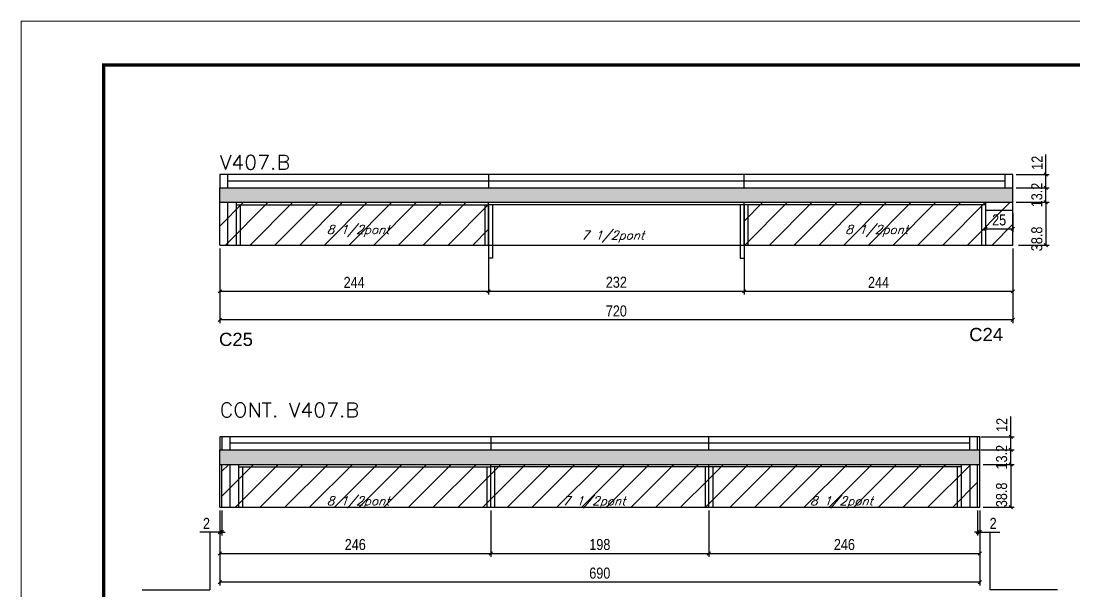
# Model space of a CAD drawing. Extents: x 137137 to 143418, y 10464 to 34486.
# Drawn here: x 141906 to 142862, y 27077 to 27594 of the extents above; entities that cross this region are included whole.
import ezdxf

# ---------------------------------------------------------------- set-up
doc = ezdxf.new("R2010")
doc.units = 0
doc.linetypes.add('DASHED', pattern=[0.75, 0.5, -0.25])
for name, color, linetype in [('5', 5, 'Continuous'), ('COTA', 241, 'Continuous'), ('NOMENCLATURA', 7, 'Continuous'), ('Painéis', 200, 'Continuous'), ('Reaproveitamento', 251, 'Continuous'), ('SARR_2.2x7', 40, 'Continuous'), ('SARR_3.5x7', 81, 'Continuous'), ('SARR_EDITAR', 141, 'Continuous'), ('texto', 7, 'Continuous')]:
    doc.layers.add(name, color=color, linetype=linetype)
for name, color, linetype, lineweight in [('Folhas', 255, 'Continuous', 9), ('SARRAFO DE PRESSAO', 251, 'DASHED', 9), ('Texto Seção', 7, 'Continuous', 15)]:
    doc.layers.add(name, color=color, linetype=linetype, lineweight=lineweight)
doc.styles.add('COTA TECNICA', font='techl___.ttf', dxfattribs={"height": 10})
doc.styles.add('REGUA-120', font='ROMANS.shx', dxfattribs={"height": 15})
doc.styles.add('Romans', font='romans.shx')
doc.styles.get("Standard").update_dxf_attribs({"font": 'arial.ttf'})
doc.dimstyles.new('PAINEL', dxfattribs={"dimtxt": 10, "dimasz": 3, "dimexe": 3, "dimexo": 3, "dimgap": 3, "dimtad": 1, "dimdec": 1, "dimzin": 12, "dimdsep": 46, "dimtxsty": 'COTA TECNICA', "dimblk1": 'OBLIQUE', "dimblk2": 'OBLIQUE', "dimsah": 1, "dimcen": 0.9, "dimclrd": 4, "dimclre": 4, "dimclrt": 240, "dimadec": 1, "dimazin": 3, "dimtfac": 1, "dimtdec": 1, "dimtmove": 0, "dimatfit": 3, "dimfxl": 1, "dimtolj": 1, "dimtzin": 12, "dimarcsym": 0})
pattern_1 = [(45, (1571.5, -4e-12), (-11.2253202, 11.2253202), [])]

# ---------------------------------------------------------------- blocks, each defined once
blk = doc.blocks.new('9999999999')
at = {"layer": 'Folhas'}
blk.add_lwpolyline([(98138.98, 34190.21), (99623.98, 34190.21), (99623.98, 35240.21), (98138.98, 35240.21)], close=True, dxfattribs=at)
at = {"layer": 'Folhas', "color": 30, "const_width": 3}
blk.add_lwpolyline([(98213.98, 34230.21), (99583.98, 34230.21), (99583.98, 35200.21), (98213.98, 35200.21)], close=True, dxfattribs=at)
blk = doc.blocks.new('_Oblique')
at = {"color": 0, "linetype": 'ByBlock', "lineweight": -2}
blk.add_line((-0.5, -0.5), (0.5, 0.5), dxfattribs=at)
blk = doc.blocks.new('*D659')
at = {"layer": 'COTA', "color": 4, "lineweight": -2, "ltscale": 25, "transparency": 16777216}
for p, q in [((142086.17, 27388.08), (142086.17, 27320.12)), ((142806.17, 27388.08), (142806.17, 27320.12)), ((142806.17, 27323.12), (142086.17, 27323.12))]:
    blk.add_line(p, q, dxfattribs=at)
at = {"layer": 'Defpoints', "color": 0, "ltscale": 25, "transparency": 16777216}
for p in [(142086.17, 27391.08), (142806.17, 27391.08), (142086.17, 27323.12)]:
    blk.add_point(p, dxfattribs=at)
at = {"layer": 'COTA', "color": 4, "lineweight": -2, "ltscale": 25, "transparency": 16777216, "xscale": 3, "yscale": 3, "zscale": 3, "rotation": 180}
blk.add_blockref('_Oblique', (142086.17, 27323.12), dxfattribs=at)
at = {"layer": 'COTA', "color": 4, "lineweight": -2, "ltscale": 25, "transparency": 16777216, "xscale": 3, "yscale": 3, "zscale": 3}
blk.add_blockref('_Oblique', (142806.17, 27323.12), dxfattribs=at)
at = {"layer": 'COTA', "color": 240, "ltscale": 25, "transparency": 16777216, "insert": (142446.17, 27331.22), "char_height": 10, "attachment_point": 5, "style": 'COTA TECNICA'}
blk.add_mtext('\\A1;720', dxfattribs=at)
blk = doc.blocks.new('*D660')
at = {"layer": 'COTA', "color": 4, "lineweight": -2, "ltscale": 25, "transparency": 16777216}
for p, q in [((142086.17, 27388.08), (142086.17, 27346.11)), ((142330.17, 27388.08), (142330.17, 27346.11)), ((142086.17, 27349.11), (142330.17, 27349.11))]:
    blk.add_line(p, q, dxfattribs=at)
at = {"layer": 'Defpoints', "color": 0, "ltscale": 25, "transparency": 16777216}
for p in [(142086.17, 27391.08), (142330.17, 27391.08), (142330.17, 27349.11)]:
    blk.add_point(p, dxfattribs=at)
at = {"layer": 'COTA', "color": 4, "lineweight": -2, "ltscale": 25, "transparency": 16777216, "xscale": 3, "yscale": 3, "zscale": 3, "rotation": 180}
blk.add_blockref('_Oblique', (142086.17, 27349.11), dxfattribs=at)
at = {"layer": 'COTA', "color": 4, "lineweight": -2, "ltscale": 25, "transparency": 16777216, "xscale": 3, "yscale": 3, "zscale": 3}
blk.add_blockref('_Oblique', (142330.17, 27349.11), dxfattribs=at)
at = {"layer": 'COTA', "color": 240, "ltscale": 25, "transparency": 16777216, "insert": (142208.17, 27357.18), "char_height": 10, "attachment_point": 5, "style": 'COTA TECNICA'}
blk.add_mtext('\\A1;244', dxfattribs=at)
blk = doc.blocks.new('*D661')
at = {"layer": 'COTA', "color": 4, "lineweight": -2, "ltscale": 25, "transparency": 16777216}
for p, q in [((142330.17, 27388.08), (142330.17, 27346.11)), ((142562.17, 27388.08), (142562.17, 27346.11)), ((142330.17, 27349.11), (142562.17, 27349.11))]:
    blk.add_line(p, q, dxfattribs=at)
at = {"layer": 'Defpoints', "color": 0, "ltscale": 25, "transparency": 16777216}
for p in [(142330.17, 27391.08), (142562.17, 27391.08), (142562.17, 27349.11)]:
    blk.add_point(p, dxfattribs=at)
at = {"layer": 'COTA', "color": 4, "lineweight": -2, "ltscale": 25, "transparency": 16777216, "xscale": 3, "yscale": 3, "zscale": 3, "rotation": 180}
blk.add_blockref('_Oblique', (142330.17, 27349.11), dxfattribs=at)
at = {"layer": 'COTA', "color": 4, "lineweight": -2, "ltscale": 25, "transparency": 16777216, "xscale": 3, "yscale": 3, "zscale": 3}
blk.add_blockref('_Oblique', (142562.17, 27349.11), dxfattribs=at)
at = {"layer": 'COTA', "color": 240, "ltscale": 25, "transparency": 16777216, "insert": (142446.17, 27357.33), "char_height": 10, "attachment_point": 5, "style": 'COTA TECNICA'}
blk.add_mtext('\\A1;232', dxfattribs=at)
blk = doc.blocks.new('*D662')
at = {"layer": 'COTA', "color": 4, "lineweight": -2, "ltscale": 25, "transparency": 16777216}
for p, q in [((142562.17, 27388.08), (142562.17, 27346.11)), ((142806.17, 27388.08), (142806.17, 27346.11)), ((142562.17, 27349.11), (142806.17, 27349.11))]:
    blk.add_line(p, q, dxfattribs=at)
at = {"layer": 'Defpoints', "color": 0, "ltscale": 25, "transparency": 16777216}
for p in [(142562.17, 27391.08), (142806.17, 27391.08), (142806.17, 27349.11)]:
    blk.add_point(p, dxfattribs=at)
at = {"layer": 'COTA', "color": 4, "lineweight": -2, "ltscale": 25, "transparency": 16777216, "xscale": 3, "yscale": 3, "zscale": 3, "rotation": 180}
blk.add_blockref('_Oblique', (142562.17, 27349.11), dxfattribs=at)
at = {"layer": 'COTA', "color": 4, "lineweight": -2, "ltscale": 25, "transparency": 16777216, "xscale": 3, "yscale": 3, "zscale": 3}
blk.add_blockref('_Oblique', (142806.17, 27349.11), dxfattribs=at)
at = {"layer": 'COTA', "color": 240, "ltscale": 25, "transparency": 16777216, "insert": (142684.17, 27357.18), "char_height": 10, "attachment_point": 5, "style": 'COTA TECNICA'}
blk.add_mtext('\\A1;244', dxfattribs=at)
blk = doc.blocks.new('*D663')
at = {"layer": 'COTA', "color": 4, "lineweight": -2, "ltscale": 25, "transparency": 16777216}
for p, q in [((142809.17, 27429.88), (142839.17, 27429.88)), ((142836.17, 27429.88), (142836.17, 27391.08)), ((142811.17, 27391.08), (142839.17, 27391.08))]:
    blk.add_line(p, q, dxfattribs=at)
at = {"layer": 'Defpoints', "color": 0, "ltscale": 25, "transparency": 16777216}
for p in [(142806.17, 27429.88), (142808.17, 27391.08), (142836.17, 27391.08)]:
    blk.add_point(p, dxfattribs=at)
at = {"layer": 'COTA', "color": 4, "lineweight": -2, "ltscale": 25, "transparency": 16777216, "xscale": 3, "yscale": 3, "zscale": 3}
for p, rotation in [((142836.17, 27429.88), 90), ((142836.17, 27391.08), 270)]:
    blk.add_blockref('_Oblique', p, dxfattribs=dict(at, rotation=rotation))
at = {"layer": 'COTA', "color": 240, "ltscale": 25, "transparency": 16777216, "insert": (142827.92, 27396.67), "char_height": 10, "attachment_point": 5, "rotation": 90, "style": 'COTA TECNICA'}
blk.add_mtext('\\A1;38.8', dxfattribs=at)
blk = doc.blocks.new('*D664')
at = {"layer": 'COTA', "color": 4, "lineweight": -2, "ltscale": 25, "transparency": 16777216}
for p, q in [((142809.17, 27443.08), (142839.17, 27443.08)), ((142836.17, 27429.88), (142836.17, 27443.08)), ((142809.17, 27429.88), (142839.17, 27429.88))]:
    blk.add_line(p, q, dxfattribs=at)
at = {"layer": 'Defpoints', "color": 0, "ltscale": 25, "transparency": 16777216}
for p in [(142806.17, 27443.08), (142836.17, 27443.08), (142806.17, 27429.88)]:
    blk.add_point(p, dxfattribs=at)
at = {"layer": 'COTA', "color": 4, "lineweight": -2, "ltscale": 25, "transparency": 16777216, "xscale": 3, "yscale": 3, "zscale": 3}
for p, rotation in [((142836.17, 27443.08), 90), ((142836.17, 27429.88), 270)]:
    blk.add_blockref('_Oblique', p, dxfattribs=dict(at, rotation=rotation))
at = {"layer": 'COTA', "color": 240, "ltscale": 25, "transparency": 16777216, "insert": (142827.95, 27436.48), "char_height": 10, "attachment_point": 5, "rotation": 90, "style": 'COTA TECNICA'}
blk.add_mtext('\\A1;13.2', dxfattribs=at)
blk = doc.blocks.new('*D666')
at = {"layer": 'COTA', "color": 4, "lineweight": -2, "ltscale": 25, "transparency": 16777216}
for p, q in [((142086.17, 27150.19), (142086.17, 27082.23)), ((142776.17, 27150.19), (142776.17, 27082.23)), ((142776.17, 27085.23), (142086.17, 27085.23))]:
    blk.add_line(p, q, dxfattribs=at)
at = {"layer": 'Defpoints', "color": 0, "ltscale": 25, "transparency": 16777216}
for p in [(142086.17, 27153.19), (142776.17, 27153.19), (142086.17, 27085.23)]:
    blk.add_point(p, dxfattribs=at)
at = {"layer": 'COTA', "color": 4, "lineweight": -2, "ltscale": 25, "transparency": 16777216, "xscale": 3, "yscale": 3, "zscale": 3, "rotation": 180}
blk.add_blockref('_Oblique', (142086.17, 27085.23), dxfattribs=at)
at = {"layer": 'COTA', "color": 4, "lineweight": -2, "ltscale": 25, "transparency": 16777216, "xscale": 3, "yscale": 3, "zscale": 3}
blk.add_blockref('_Oblique', (142776.17, 27085.23), dxfattribs=at)
at = {"layer": 'COTA', "color": 240, "ltscale": 25, "transparency": 16777216, "insert": (142431.17, 27093.36), "char_height": 10, "attachment_point": 5, "style": 'COTA TECNICA'}
blk.add_mtext('\\A1;690', dxfattribs=at)
blk = doc.blocks.new('*D644')
at = {"layer": 'COTA', "color": 4, "lineweight": -2, "ltscale": 25, "transparency": 16777216}
for p, q in [((142086.17, 27150.19), (142086.17, 27108.21)), ((142332.17, 27150.19), (142332.17, 27108.21)), ((142086.17, 27111.21), (142332.17, 27111.21))]:
    blk.add_line(p, q, dxfattribs=at)
at = {"layer": 'Defpoints', "color": 0, "ltscale": 25, "transparency": 16777216}
for p in [(142086.17, 27153.19), (142332.17, 27153.19), (142332.17, 27111.21)]:
    blk.add_point(p, dxfattribs=at)
at = {"layer": 'COTA', "color": 4, "lineweight": -2, "ltscale": 25, "transparency": 16777216, "xscale": 3, "yscale": 3, "zscale": 3, "rotation": 180}
blk.add_blockref('_Oblique', (142086.17, 27111.21), dxfattribs=at)
at = {"layer": 'COTA', "color": 4, "lineweight": -2, "ltscale": 25, "transparency": 16777216, "xscale": 3, "yscale": 3, "zscale": 3}
blk.add_blockref('_Oblique', (142332.17, 27111.21), dxfattribs=at)
at = {"layer": 'COTA', "color": 240, "ltscale": 25, "transparency": 16777216, "insert": (142209.17, 27119.32), "char_height": 10, "attachment_point": 5, "style": 'COTA TECNICA'}
blk.add_mtext('\\A1;246', dxfattribs=at)
blk = doc.blocks.new('*D645')
at = {"layer": 'COTA', "color": 4, "lineweight": -2, "ltscale": 25, "transparency": 16777216}
for p, q in [((142332.17, 27150.19), (142332.17, 27108.21)), ((142530.17, 27150.19), (142530.17, 27108.21)), ((142332.17, 27111.21), (142530.17, 27111.21))]:
    blk.add_line(p, q, dxfattribs=at)
at = {"layer": 'Defpoints', "color": 0, "ltscale": 25, "transparency": 16777216}
for p in [(142332.17, 27153.19), (142530.17, 27153.19), (142530.17, 27111.21)]:
    blk.add_point(p, dxfattribs=at)
at = {"layer": 'COTA', "color": 4, "lineweight": -2, "ltscale": 25, "transparency": 16777216, "xscale": 3, "yscale": 3, "zscale": 3, "rotation": 180}
blk.add_blockref('_Oblique', (142332.17, 27111.21), dxfattribs=at)
at = {"layer": 'COTA', "color": 4, "lineweight": -2, "ltscale": 25, "transparency": 16777216, "xscale": 3, "yscale": 3, "zscale": 3}
blk.add_blockref('_Oblique', (142530.17, 27111.21), dxfattribs=at)
at = {"layer": 'COTA', "color": 240, "ltscale": 25, "transparency": 16777216, "insert": (142431.17, 27119.32), "char_height": 10, "attachment_point": 5, "style": 'COTA TECNICA'}
blk.add_mtext('\\A1;198', dxfattribs=at)
blk = doc.blocks.new('*D646')
at = {"layer": 'COTA', "color": 4, "lineweight": -2, "ltscale": 25, "transparency": 16777216}
for p, q in [((142530.17, 27150.19), (142530.17, 27108.21)), ((142776.17, 27150.19), (142776.17, 27108.21)), ((142530.17, 27111.21), (142776.17, 27111.21))]:
    blk.add_line(p, q, dxfattribs=at)
at = {"layer": 'Defpoints', "color": 0, "ltscale": 25, "transparency": 16777216}
for p in [(142530.17, 27153.19), (142776.17, 27153.19), (142776.17, 27111.21)]:
    blk.add_point(p, dxfattribs=at)
at = {"layer": 'COTA', "color": 4, "lineweight": -2, "ltscale": 25, "transparency": 16777216, "xscale": 3, "yscale": 3, "zscale": 3, "rotation": 180}
blk.add_blockref('_Oblique', (142530.17, 27111.21), dxfattribs=at)
at = {"layer": 'COTA', "color": 4, "lineweight": -2, "ltscale": 25, "transparency": 16777216, "xscale": 3, "yscale": 3, "zscale": 3}
blk.add_blockref('_Oblique', (142776.17, 27111.21), dxfattribs=at)
at = {"layer": 'COTA', "color": 240, "ltscale": 25, "transparency": 16777216, "insert": (142653.17, 27119.32), "char_height": 10, "attachment_point": 5, "style": 'COTA TECNICA'}
blk.add_mtext('\\A1;246', dxfattribs=at)
blk = doc.blocks.new('*D647')
at = {"layer": 'COTA', "color": 4, "lineweight": -2, "ltscale": 25, "transparency": 16777216}
for p, q in [((142779.17, 27191.99), (142807.17, 27191.99)), ((142804.17, 27191.99), (142804.17, 27153.19)), ((142779.17, 27153.19), (142807.17, 27153.19))]:
    blk.add_line(p, q, dxfattribs=at)
at = {"layer": 'Defpoints', "color": 0, "ltscale": 25, "transparency": 16777216}
for p in [(142776.17, 27191.99), (142776.17, 27153.19), (142804.17, 27153.19)]:
    blk.add_point(p, dxfattribs=at)
at = {"layer": 'COTA', "color": 4, "lineweight": -2, "ltscale": 25, "transparency": 16777216, "xscale": 3, "yscale": 3, "zscale": 3}
for p, rotation in [((142804.17, 27191.99), 90), ((142804.17, 27153.19), 270)]:
    blk.add_blockref('_Oblique', p, dxfattribs=dict(at, rotation=rotation))
at = {"layer": 'COTA', "color": 240, "ltscale": 25, "transparency": 16777216, "insert": (142795.92, 27164.42), "char_height": 10, "attachment_point": 5, "rotation": 90, "style": 'COTA TECNICA'}
blk.add_mtext('\\A1;38.8', dxfattribs=at)
blk = doc.blocks.new('*D648')
at = {"layer": 'COTA', "color": 4, "lineweight": -2, "ltscale": 25, "transparency": 16777216}
for p, q in [((142779.17, 27205.19), (142807.17, 27205.19)), ((142804.17, 27191.99), (142804.17, 27205.19)), ((142779.17, 27191.99), (142807.17, 27191.99))]:
    blk.add_line(p, q, dxfattribs=at)
at = {"layer": 'Defpoints', "color": 0, "ltscale": 25, "transparency": 16777216}
for p in [(142776.17, 27205.19), (142804.17, 27205.19), (142776.17, 27191.99)]:
    blk.add_point(p, dxfattribs=at)
at = {"layer": 'COTA', "color": 4, "lineweight": -2, "ltscale": 25, "transparency": 16777216, "xscale": 3, "yscale": 3, "zscale": 3}
for p, rotation in [((142804.17, 27205.19), 90), ((142804.17, 27191.99), 270)]:
    blk.add_blockref('_Oblique', p, dxfattribs=dict(at, rotation=rotation))
at = {"layer": 'COTA', "color": 240, "ltscale": 25, "transparency": 16777216, "insert": (142795.95, 27198.59), "char_height": 10, "attachment_point": 5, "rotation": 90, "style": 'COTA TECNICA'}
blk.add_mtext('\\A1;13.2', dxfattribs=at)
blk = doc.blocks.new('*D649')
at = {"layer": 'COTA', "color": 4, "lineweight": -2, "ltscale": 25, "transparency": 16777216}
for p, q in [((142774.17, 27150.19), (142774.17, 27127.56)), ((142776.17, 27150.19), (142776.17, 27127.56)), ((142774.17, 27130.56), (142771.17, 27130.56)), ((142774.17, 27130.56), (142776.17, 27130.56)), ((142776.17, 27130.56), (142794.28, 27130.56))]:
    blk.add_line(p, q, dxfattribs=at)
at = {"layer": 'Defpoints', "color": 0, "ltscale": 25, "transparency": 16777216}
for p in [(142774.17, 27153.19), (142776.17, 27153.19), (142776.17, 27130.56)]:
    blk.add_point(p, dxfattribs=at)
at = {"layer": 'COTA', "color": 4, "lineweight": -2, "ltscale": 25, "transparency": 16777216, "xscale": 3, "yscale": 3, "zscale": 3}
blk.add_blockref('_Oblique', (142774.17, 27130.56), dxfattribs=at)
at = {"layer": 'COTA', "color": 4, "lineweight": -2, "ltscale": 25, "transparency": 16777216, "xscale": 3, "yscale": 3, "zscale": 3, "rotation": 180}
blk.add_blockref('_Oblique', (142776.17, 27130.56), dxfattribs=at)
at = {"layer": 'COTA', "color": 240, "ltscale": 25, "transparency": 16777216, "insert": (142788.23, 27138.56), "char_height": 10, "attachment_point": 5, "style": 'COTA TECNICA'}
blk.add_mtext('\\A1;2', dxfattribs=at)
blk = doc.blocks.new('*D650')
at = {"layer": 'COTA', "color": 4, "lineweight": -2, "ltscale": 25, "transparency": 16777216}
for p, q in [((142086.17, 27150.19), (142086.17, 27127.56)), ((142088.17, 27150.19), (142088.17, 27127.56)), ((142086.17, 27130.56), (142068.06, 27130.56)), ((142088.17, 27130.56), (142086.17, 27130.56)), ((142088.17, 27130.56), (142091.17, 27130.56))]:
    blk.add_line(p, q, dxfattribs=at)
at = {"layer": 'Defpoints', "color": 0, "ltscale": 25, "transparency": 16777216}
for p in [(142086.17, 27153.19), (142088.17, 27153.19), (142086.17, 27130.56)]:
    blk.add_point(p, dxfattribs=at)
at = {"layer": 'COTA', "color": 4, "lineweight": -2, "ltscale": 25, "transparency": 16777216, "xscale": 3, "yscale": 3, "zscale": 3}
blk.add_blockref('_Oblique', (142086.17, 27130.56), dxfattribs=at)
at = {"layer": 'COTA', "color": 4, "lineweight": -2, "ltscale": 25, "transparency": 16777216, "xscale": 3, "yscale": 3, "zscale": 3, "rotation": 180}
blk.add_blockref('_Oblique', (142088.17, 27130.56), dxfattribs=at)
at = {"layer": 'COTA', "color": 240, "ltscale": 25, "transparency": 16777216, "insert": (142074.12, 27138.56), "char_height": 10, "attachment_point": 5, "style": 'COTA TECNICA'}
blk.add_mtext('\\A1;2', dxfattribs=at)
blk = doc.blocks.new('*D1076')
at = {"layer": 'COTA', "color": 4, "lineweight": -2, "ltscale": 25, "transparency": 16777216}
for p, q in [((142781.17, 27419.88), (142781.17, 27402.75)), ((142806.17, 27419.88), (142806.17, 27402.75)), ((142781.17, 27405.75), (142806.17, 27405.75))]:
    blk.add_line(p, q, dxfattribs=at)
at = {"layer": 'Defpoints', "color": 0, "ltscale": 25, "transparency": 16777216}
for p in [(142781.17, 27422.88), (142806.17, 27422.88), (142806.17, 27405.75)]:
    blk.add_point(p, dxfattribs=at)
at = {"layer": 'COTA', "color": 4, "lineweight": -2, "ltscale": 25, "transparency": 16777216, "xscale": 3, "yscale": 3, "zscale": 3, "rotation": 180}
blk.add_blockref('_Oblique', (142781.17, 27405.75), dxfattribs=at)
at = {"layer": 'COTA', "color": 4, "lineweight": -2, "ltscale": 25, "transparency": 16777216, "xscale": 3, "yscale": 3, "zscale": 3}
blk.add_blockref('_Oblique', (142806.17, 27405.75), dxfattribs=at)
at = {"layer": 'COTA', "color": 240, "ltscale": 25, "transparency": 16777216, "insert": (142793.67, 27413.86), "char_height": 10, "attachment_point": 5, "style": 'COTA TECNICA'}
blk.add_mtext('\\A1;25', dxfattribs=at)
blk = doc.blocks.new('*D1077')
at = {"layer": 'COTA', "color": 4, "lineweight": -2, "ltscale": 25, "transparency": 16777216}
for p, q in [((142836.17, 27455.08), (142836.17, 27473.39)), ((142809.17, 27455.08), (142839.17, 27455.08)), ((142836.17, 27443.08), (142836.17, 27455.08)), ((142809.17, 27443.08), (142839.17, 27443.08))]:
    blk.add_line(p, q, dxfattribs=at)
at = {"layer": 'Defpoints', "color": 0, "ltscale": 25, "transparency": 16777216}
for p in [(142806.17, 27455.08), (142836.17, 27455.08), (142806.17, 27443.08)]:
    blk.add_point(p, dxfattribs=at)
at = {"layer": 'COTA', "color": 4, "lineweight": -2, "ltscale": 25, "transparency": 16777216, "xscale": 3, "yscale": 3, "zscale": 3}
for p, rotation in [((142836.17, 27455.08), 90), ((142836.17, 27443.08), 270)]:
    blk.add_blockref('_Oblique', p, dxfattribs=dict(at, rotation=rotation))
at = {"layer": 'COTA', "color": 240, "ltscale": 25, "transparency": 16777216, "insert": (142828.11, 27465.74), "char_height": 10, "attachment_point": 5, "rotation": 90, "style": 'COTA TECNICA'}
blk.add_mtext('\\A1;12', dxfattribs=at)
blk = doc.blocks.new('*D1078')
at = {"layer": 'COTA', "color": 4, "lineweight": -2, "ltscale": 25, "transparency": 16777216}
for p, q in [((142804.17, 27217.19), (142804.17, 27235.5)), ((142777.17, 27217.19), (142807.17, 27217.19)), ((142804.17, 27205.19), (142804.17, 27217.19)), ((142777.17, 27205.19), (142807.17, 27205.19))]:
    blk.add_line(p, q, dxfattribs=at)
at = {"layer": 'Defpoints', "color": 0, "ltscale": 25, "transparency": 16777216}
for p in [(142774.17, 27217.19), (142804.17, 27217.19), (142774.17, 27205.19)]:
    blk.add_point(p, dxfattribs=at)
at = {"layer": 'COTA', "color": 4, "lineweight": -2, "ltscale": 25, "transparency": 16777216, "xscale": 3, "yscale": 3, "zscale": 3}
for p, rotation in [((142804.17, 27217.19), 90), ((142804.17, 27205.19), 270)]:
    blk.add_blockref('_Oblique', p, dxfattribs=dict(at, rotation=rotation))
at = {"layer": 'COTA', "color": 240, "ltscale": 25, "transparency": 16777216, "insert": (142796.11, 27227.84), "char_height": 10, "attachment_point": 5, "rotation": 90, "style": 'COTA TECNICA'}
blk.add_mtext('\\A1;12', dxfattribs=at)

msp = doc.modelspace()

# ---------------------------------------------------------------- hatches: boundary and pattern name
at = {"layer": 'COTA', "linetype": 'ByBlock'}
h = msp.add_hatch(dxfattribs=at)
h.set_pattern_fill('AR-CONC', color=256, scale=0.03)
h.set_pattern_definition([(50, (2834.681, -5749.542), (5.46554007, -0.47817257), [0.5715, -6.2865]), (355, (2834.681, -5749.542), (-1.05730264, 5.73170536), [0.4572, -5.02921753]), (100.4514447, (2835.1366, -5749.582), (4.40823741, 5.25353256), [0.48570026, -5.34270734]), (46.1842, (2834.681, -5748.018), (8.13237123, -1.26126984), [0.85725, -9.42975]), (96.6355576, (2835.359, -5748.123), (7.122124, 7.42278374), [0.7285507, -8.01406824]), (351.184151, (2834.681, -5748.018), (7.122124, 7.42278374), [0.685799, -7.54379196]), (21, (2835.443, -5748.399), (4.54843174, -3.06795595), [0.5715, -6.2865]), (326, (2835.443, -5748.399), (1.85406085, 5.52563898), [0.4572, -5.0292]), (71.451445, (2835.822, -5748.655), (6.40249258, 2.45768307), [0.48570026, -5.34269813]), (37.5, (2834.6812, -5749.5421), (0.092658098, 2.536651166), [0, -4.96824, 0, -5.1054, 0, -5.04825]), (7.5, (2834.6812, -5749.542), (2.004589875, 3.005417245), [0, -2.91084, 0, -4.85394, 0, -1.92405]), (327.5, (2832.982, -5749.5421), (4.067717855, -0.17186232), [0, -1.905, 0, -5.9436, 0, -7.8867]), (317.5, (2832.22, -5749.542), (4.44387544, 0.76279473), [0, -2.4765, 0, -3.94716, 0, -5.6007])])
h.paths.add_polyline_path([(142806.17, 27429.88), (142806.17, 27443.08), (142086.17, 27443.08), (142086.17, 27429.88)])
h = msp.add_hatch(dxfattribs=at)
h.set_pattern_fill('AR-CONC', color=256, scale=0.03)
h.set_pattern_definition([(50, (2834.681, -5987.4364), (5.46554007, -0.47817257), [0.5715, -6.2865]), (355, (2834.681, -5987.4364), (-1.05730264, 5.73170536), [0.4572, -5.02921753]), (100.4514447, (2835.1366, -5987.476), (4.40823741, 5.25353256), [0.48570026, -5.34270734]), (46.1842, (2834.681, -5985.9124), (8.13237123, -1.26126984), [0.85725, -9.42975]), (96.6355576, (2835.359, -5986.0175), (7.122124, 7.42278374), [0.7285507, -8.01406824]), (351.184151, (2834.681, -5985.912), (7.122124, 7.42278374), [0.685799, -7.54379196]), (21, (2835.443, -5986.2934), (4.54843174, -3.06795595), [0.5715, -6.2865]), (326, (2835.443, -5986.2934), (1.85406085, 5.52563898), [0.4572, -5.0292]), (71.451445, (2835.822, -5986.549), (6.40249258, 2.45768307), [0.48570026, -5.34269813]), (37.5, (2834.6812, -5987.4364), (0.092658098, 2.536651166), [0, -4.96824, 0, -5.1054, 0, -5.04825]), (7.5, (2834.6812, -5987.4364), (2.004589875, 3.005417245), [0, -2.91084, 0, -4.85394, 0, -1.92405]), (327.5, (2832.982, -5987.4364), (4.067717855, -0.17186232), [0, -1.905, 0, -5.9436, 0, -7.8867]), (317.5, (2832.22, -5987.4364), (4.44387544, 0.76279473), [0, -2.4765, 0, -3.94716, 0, -5.6007])])
h.paths.add_polyline_path([(142776.17, 27191.99), (142776.17, 27205.19), (142086.17, 27205.19), (142086.17, 27191.99)])
at = {"layer": 'Reaproveitamento', "ltscale": 25}
h = msp.add_hatch(dxfattribs=at)
h.set_pattern_fill('ANSI31', color=256, scale=5)
h.set_pattern_definition(pattern_1)
h.paths.add_polyline_path([(142086.17, 27429.88), (142086.17, 27391.08), (142330.17, 27391.08), (142330.17, 27429.88)])
h.paths.add_polyline_path([(142175.42, 27395.86), (142243.03, 27395.86), (142248.53, 27411.83), (142180.91, 27411.83)], flags=24)
h = msp.add_hatch(dxfattribs=at)
h.set_pattern_fill('ANSI31', color=256, scale=5)
h.set_pattern_definition(pattern_1)
h.paths.add_polyline_path([(142562.17, 27429.88), (142562.17, 27391.08), (142806.17, 27391.08), (142806.17, 27429.88)])
h.paths.add_polyline_path([(142783.41, 27404.04), (142804.68, 27404.04), (142804.68, 27424.63), (142783.41, 27424.63)], flags=24)
h.paths.add_polyline_path([(142646.16, 27395.86), (142713.78, 27395.86), (142719.28, 27411.83), (142651.66, 27411.83)], flags=24)
h = msp.add_hatch(dxfattribs=at)
h.set_pattern_fill('ANSI31', color=256, scale=5)
h.set_pattern_definition(pattern_1)
h.paths.add_polyline_path([(142088.17, 27191.99), (142088.17, 27153.19), (142332.17, 27153.19), (142332.17, 27191.99)])
h.paths.add_polyline_path([(142175.42, 27149.65), (142243.03, 27149.65), (142248.53, 27165.62), (142180.91, 27165.62)], flags=9)
h = msp.add_hatch(dxfattribs=at)
h.set_pattern_fill('ANSI31', color=256, scale=5)
h.set_pattern_definition(pattern_1)
h.paths.add_polyline_path([(142530.17, 27191.99), (142332.17, 27191.99), (142332.17, 27153.19), (142530.17, 27153.19)])
h = msp.add_hatch(dxfattribs=at)
h.set_pattern_fill('ANSI31', color=256, scale=5)
h.set_pattern_definition(pattern_1)
h.paths.add_polyline_path([(142774.17, 27191.99), (142530.17, 27191.99), (142530.17, 27153.19), (142774.17, 27153.19)])

# ---------------------------------------------------------------- linework, layer by layer
at = {"layer": 'COTA', "linetype": 'ByBlock'}
for p, q in [((142086.17, 27443.08), (142806.17, 27443.08)), ((142086.17, 27429.88), (142086.17, 27443.08)), ((142806.17, 27429.88), (142806.17, 27443.08)), ((142086.17, 27205.19), (142776.17, 27205.19)), ((142086.17, 27191.99), (142086.17, 27205.19)), ((142776.17, 27191.99), (142776.17, 27205.19))]:
    msp.add_line(p, q, dxfattribs=at)
at = {"layer": 'NOMENCLATURA', "linetype": 'Continuous'}
for p, q in [((142077.12, 27130.56), (142077.12, 27078.15)), ((142785.23, 27130.56), (142785.23, 27078.15)), ((142015.63, 27078.15), (142077.12, 27078.15)), ((142846.72, 27078.15), (142785.23, 27078.15))]:
    msp.add_line(p, q, dxfattribs=at)
at = {"layer": 'Painéis', "ltscale": 25}
for p, q in [((142806.17, 27455.08), (142086.17, 27455.08)), ((142086.17, 27455.08), (142086.17, 27443.08)), ((142330.17, 27455.08), (142330.17, 27443.08)), ((142562.17, 27443.08), (142562.17, 27455.08)), ((142806.17, 27443.08), (142806.17, 27455.08)), ((142086.17, 27443.08), (142806.17, 27443.08)), ((142086.17, 27391.08), (142086.17, 27429.88)), ((142330.17, 27391.08), (142330.17, 27429.88)), ((142562.17, 27391.08), (142562.17, 27429.88)), ((142806.17, 27391.08), (142806.17, 27429.88)), ((142776.17, 27217.19), (142086.17, 27217.19)), ((142086.17, 27217.19), (142086.17, 27205.19)), ((142088.17, 27217.19), (142088.17, 27205.19)), ((142332.17, 27217.19), (142332.17, 27205.19)), ((142530.17, 27205.19), (142530.17, 27217.19)), ((142774.17, 27205.19), (142774.17, 27217.19)), ((142776.17, 27205.19), (142776.17, 27217.19)), ((142086.17, 27205.19), (142776.17, 27205.19)), ((142086.17, 27153.19), (142086.17, 27191.99)), ((142088.17, 27153.19), (142088.17, 27191.99)), ((142332.17, 27153.19), (142332.17, 27191.99)), ((142530.17, 27153.19), (142530.17, 27191.99)), ((142774.17, 27153.19), (142774.17, 27191.99)), ((142776.17, 27153.19), (142776.17, 27191.99))]:
    msp.add_line(p, q, dxfattribs=at)
at = {"layer": 'Painéis'}
for p, q in [((142086.17, 27429.88), (142806.17, 27429.88)), ((142086.17, 27391.08), (142806.17, 27391.08)), ((142086.17, 27191.99), (142776.17, 27191.99)), ((142086.17, 27153.19), (142776.17, 27153.19))]:
    msp.add_line(p, q, dxfattribs=at)
at = {"layer": 'SARR_2.2x7', "linetype": 'Continuous'}
for p, q in [((142093.17, 27455.08), (142093.17, 27443.08)), ((142799.17, 27443.08), (142799.17, 27455.08)), ((142093.17, 27429.88), (142093.17, 27391.08)), ((142101.17, 27427.68), (142330.17, 27427.68)), ((142562.17, 27427.68), (142330.17, 27427.68)), ((142781.17, 27427.68), (142562.17, 27427.68)), ((142781.17, 27422.88), (142806.17, 27422.88)), ((142095.17, 27217.19), (142095.17, 27205.19)), ((142767.17, 27205.19), (142767.17, 27217.19)), ((142095.17, 27191.99), (142095.17, 27153.19)), ((142767.17, 27191.99), (142767.17, 27153.19)), ((142103.17, 27189.79), (142332.17, 27189.79)), ((142530.17, 27189.79), (142332.17, 27189.79)), ((142759.17, 27189.79), (142530.17, 27189.79))]:
    msp.add_line(p, q, dxfattribs=at)
at = {"layer": 'SARR_3.5x7'}
for p, q in [((142101.17, 27429.88), (142101.17, 27391.08)), ((142104.67, 27427.68), (142104.67, 27391.08)), ((142326.67, 27427.68), (142326.67, 27391.08)), ((142330.17, 27427.68), (142330.17, 27379.08)), ((142333.67, 27427.68), (142333.67, 27379.08)), ((142558.67, 27427.68), (142558.67, 27379.08)), ((142562.17, 27427.68), (142562.17, 27379.08)), ((142565.67, 27427.68), (142565.67, 27391.08)), ((142777.67, 27427.68), (142777.67, 27391.08)), ((142781.17, 27429.88), (142781.17, 27391.08)), ((142333.67, 27379.08), (142330.17, 27379.08)), ((142558.67, 27379.08), (142562.17, 27379.08)), ((142103.17, 27191.99), (142103.17, 27153.19)), ((142759.17, 27191.99), (142759.17, 27153.19)), ((142106.67, 27189.79), (142106.67, 27153.19)), ((142328.67, 27189.79), (142328.67, 27153.19)), ((142335.67, 27189.79), (142335.67, 27153.19)), ((142526.67, 27189.79), (142526.67, 27153.19)), ((142533.67, 27189.79), (142533.67, 27153.19)), ((142755.67, 27189.79), (142755.67, 27153.19))]:
    msp.add_line(p, q, dxfattribs=at)
at = {"layer": 'SARR_EDITAR', "ltscale": 25}
for p, q in [((142330.17, 27449.08), (142093.17, 27449.08)), ((142562.17, 27449.08), (142330.17, 27449.08)), ((142799.17, 27449.08), (142562.17, 27449.08)), ((142332.17, 27211.19), (142095.17, 27211.19)), ((142530.17, 27211.19), (142332.17, 27211.19)), ((142767.17, 27211.19), (142530.17, 27211.19))]:
    msp.add_line(p, q, dxfattribs=at)

# ---------------------------------------------------------------- block references
at = {"layer": 'SARRAFO DE PRESSAO', "color": 6, "linetype": 'ByBlock'}
msp.add_blockref('9999999999', (43766.81, -7645.88), dxfattribs=at)

# ---------------------------------------------------------------- texts
at = {"layer": '5', "linetype": 'Continuous'}
for s, p in [('C25', (142085.53, 27299.53)), ('C24', (142766.48, 27303.92))]:
    msp.add_text(s, height=12, rotation=359.99996, dxfattribs=at).set_placement(p)
at = {"layer": 'texto', "color": 2, "char_height": 8, "attachment_point": 5, "style": 'Romans'}
for s, insert in [('{\\Q19;\\C256;8 1/2pont}', (142211.78, 27403.84)), ('{\\Q19;\\C256;7 1/2pont}', (142442.97, 27398.74)), ('{\\Q19;\\C256;8 1/2pont}', (142682.53, 27403.84)), ('{\\Q19;\\C256;8 1/2pont}', (142211.78, 27157.64)), ('{\\Q19;\\C256;7 1/2pont}', (142425.92, 27157.64)), ('{\\Q19;\\C256;8 1/2pont}', (142650.53, 27157.64))]:
    msp.add_mtext(s, dxfattribs=dict(at, insert=insert))
at = {"layer": 'Texto Seção', "style": 'REGUA-120', "width": 1.05}
for s, p in [('V407.B', (142086.16, 27459.69)), ('CONT. V407.B', (142086.16, 27235.03))]:
    msp.add_text(s, height=13, dxfattribs=at).set_placement(p)

# ---------------------------------------------------------------- dimensions: what is measured, and where the dimension line sits
at = {"layer": 'COTA', "ltscale": 25}
for base, p1, p2, picture, middle in [((142836.17, 27455.08), (142806.17, 27443.08), (142806.17, 27455.08), '*D1077', (142828.11, 27465.74)), ((142804.17, 27217.19), (142774.17, 27205.19), (142774.17, 27217.19), '*D1078', (142796.11, 27227.84))]:
    dim = msp.add_linear_dim(base=base, p1=p1, p2=p2, angle=90, dimstyle='PAINEL', dxfattribs=at)
    dim.commit()
    dim.dimension.update_dxf_attribs({"geometry": picture, "text_midpoint": middle})
for base, p1, p2, picture, middle in [((142836.17, 27443.08), (142806.17, 27429.88), (142806.17, 27443.08), '*D664', (142836.17, 27436.48)), ((142836.17, 27391.08), (142806.17, 27429.88), (142808.17, 27391.08), '*D663', (142836.17, 27396.67)), ((142804.17, 27205.19), (142776.17, 27191.99), (142776.17, 27205.19), '*D648', (142804.17, 27198.59)), ((142804.17, 27153.19), (142776.17, 27191.99), (142776.17, 27153.19), '*D647', (142804.17, 27164.42))]:
    dim = msp.add_linear_dim(base=base, p1=p1, p2=p2, angle=90, dimstyle='PAINEL', dxfattribs=at)
    dim.commit()
    dim.dimension.update_dxf_attribs({"geometry": picture, "text_midpoint": middle, "dimtype": 160})
for base, p1, p2, picture, middle in [((142806.17, 27405.75), (142781.17, 27422.88), (142806.17, 27422.88), '*D1076', (142793.67, 27413.86)), ((142086.17, 27323.12), (142806.17, 27391.08), (142086.17, 27391.08), '*D659', (142446.17, 27331.22)), ((142330.17, 27349.11), (142086.17, 27391.08), (142330.17, 27391.08), '*D660', (142208.17, 27357.18)), ((142562.17, 27349.11), (142330.17, 27391.08), (142562.17, 27391.08), '*D661', (142446.17, 27357.33)), ((142086.17, 27130.56), (142088.17, 27153.19), (142086.17, 27153.19), '*D650', (142074.12, 27138.56)), ((142086.17, 27085.23), (142776.17, 27153.19), (142086.17, 27153.19), '*D666', (142431.17, 27093.36)), ((142332.17, 27111.21), (142086.17, 27153.19), (142332.17, 27153.19), '*D644', (142209.17, 27119.32)), ((142530.17, 27111.21), (142332.17, 27153.19), (142530.17, 27153.19), '*D645', (142431.17, 27119.32)), ((142776.17, 27130.56), (142774.17, 27153.19), (142776.17, 27153.19), '*D649', (142788.23, 27138.56))]:
    dim = msp.add_linear_dim(base=base, p1=p1, p2=p2, dimstyle='PAINEL', dxfattribs=at)
    dim.commit()
    dim.dimension.update_dxf_attribs({"geometry": picture, "text_midpoint": middle})
for base, p1, p2, picture, middle in [((142806.17, 27349.11), (142562.17, 27391.08), (142806.17, 27391.08), '*D662', (142684.17, 27357.18)), ((142776.17, 27111.21), (142530.17, 27153.19), (142776.17, 27153.19), '*D646', (142653.17, 27119.32))]:
    dim = msp.add_linear_dim(base=base, p1=p1, p2=p2, dimstyle='PAINEL', override={"dimtmove": 1}, dxfattribs=at)
    dim.commit()
    dim.dimension.update_dxf_attribs({"geometry": picture, "text_midpoint": middle})

doc.saveas('drawing.dxf')
